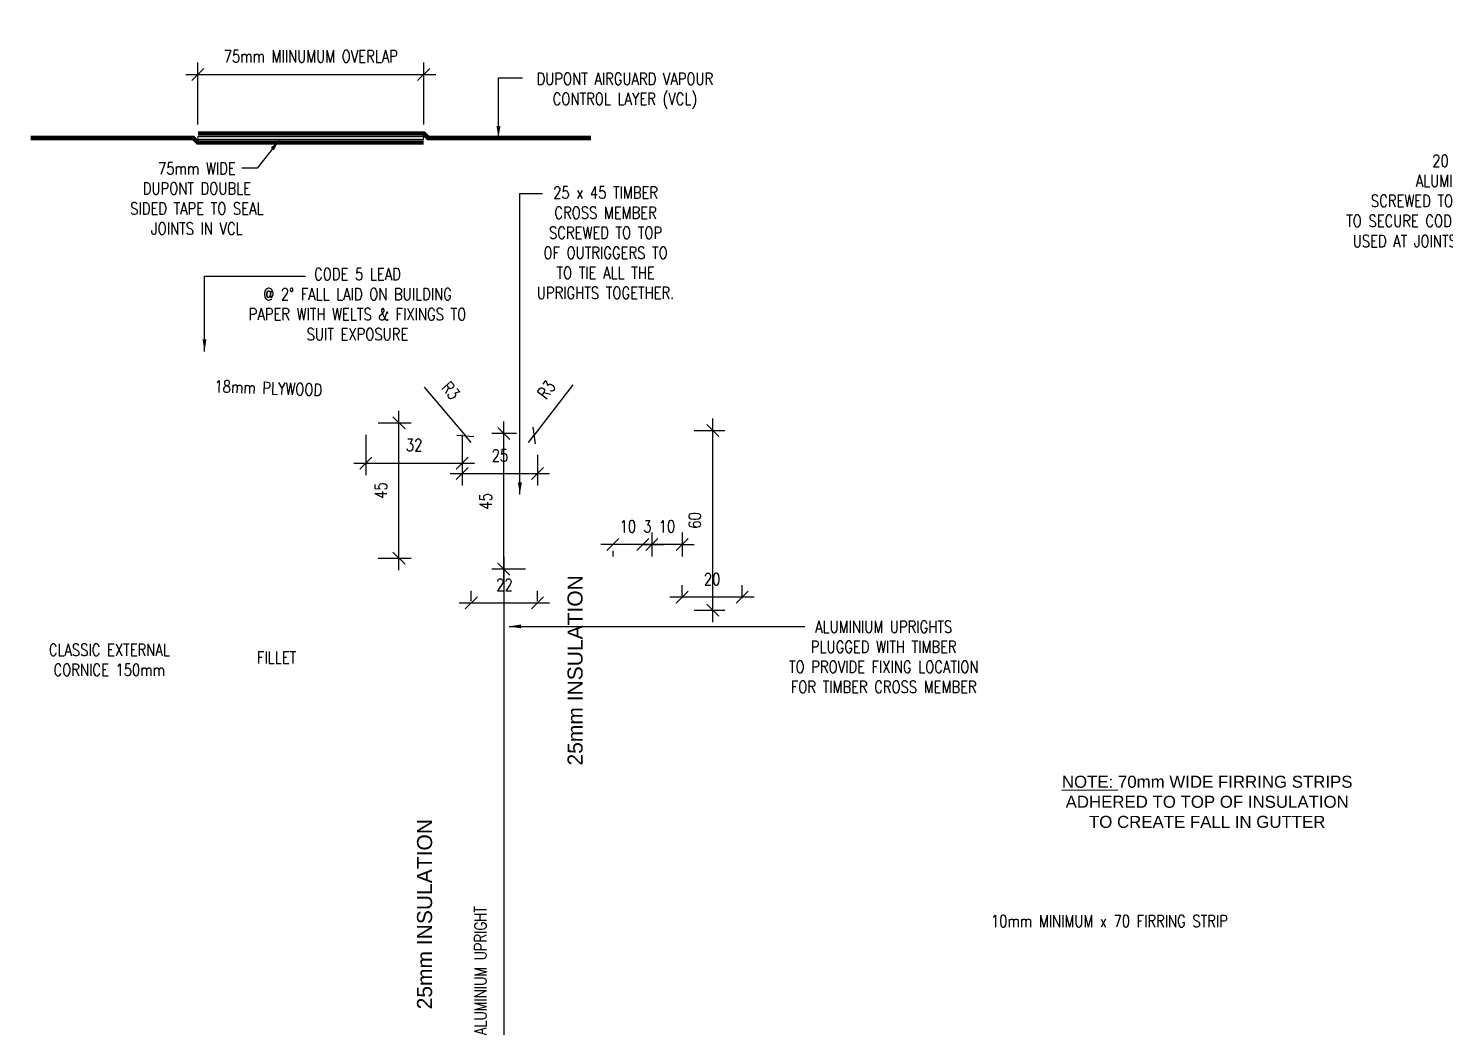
# Model space of a CAD drawing. Header units: millimetres. Extents: x -38686 to 870903, y -23218 to 232707.
# Drawn here: x 727941.9 to 728412.7, y 231644 to 231976.1 of the extents above; entities that cross this region are included whole.
import ezdxf

# ---------------------------------------------------------------- set-up
doc = ezdxf.new("R2010")
doc.units = ezdxf.units.MM
doc.header["$LTSCALE"] = 10
doc.header["$PDMODE"] = 35
doc.header["$PDSIZE"] = 50
doc.linetypes.add('HIDDEN', pattern=[0.375, 0.25, -0.125])
doc.layers.add('44 - Detail Text', color=7, linetype='Continuous')
doc.styles.add('1-2', font='romans.shx', dxfattribs={"width": 0.8, "height": 4})
doc.dimstyles.new('1-2', dxfattribs={"dimtxt": 4, "dimasz": 4, "dimexe": 4, "dimexo": 4, "dimgap": 4, "dimtad": 1, "dimdec": 0, "dimzin": 0, "dimdsep": 46, "dimtxsty": '1-2', "dimblk": 'OBLIQUE', "dimcen": 4, "dimdle": 4, "dimclrd": 251, "dimclre": 251, "dimclrt": 251, "dimadec": 0, "dimazin": 0, "dimtfac": 1, "dimtdec": 0, "dimtix": 1, "dimtmove": 1, "dimatfit": 3, "dimfxl": 1, "dimtolj": 1, "dimtzin": 0, "dimlwd": 25, "dimarcsym": 0})

# ---------------------------------------------------------------- blocks, each defined once
blk = doc.blocks.new('_Oblique')
at = {"color": 0, "linetype": 'ByBlock', "lineweight": -2}
blk.add_line((-0.5, -0.5), (0.5, 0.5), dxfattribs=at)
blk = doc.blocks.new('*D2055')
at = {"layer": '44 - Detail Text', "color": 251, "lineweight": -2, "transparency": 16777216}
for p, q in [((728054.05, 231841), (728054.05, 231827.64)), ((728086.05, 231841), (728086.05, 231827.64))]:
    blk.add_line(p, q, dxfattribs=at)
at = {"layer": '44 - Detail Text', "color": 251, "lineweight": 25, "transparency": 16777216}
blk.add_line((728050.05, 231831.64), (728090.05, 231831.64), dxfattribs=at)
at = {"layer": 'Defpoints', "color": 0, "transparency": 16777216}
for p in [(728054.05, 231845), (728086.05, 231845), (728086.05, 231831.64)]:
    blk.add_point(p, dxfattribs=at)
at = {"layer": '44 - Detail Text', "color": 251, "lineweight": 25, "transparency": 16777216, "xscale": 4, "yscale": 4, "zscale": 4, "rotation": 180}
blk.add_blockref('_Oblique', (728054.05, 231831.64), dxfattribs=at)
at = {"layer": '44 - Detail Text', "color": 251, "lineweight": 25, "transparency": 16777216, "xscale": 4, "yscale": 4, "zscale": 4}
blk.add_blockref('_Oblique', (728086.05, 231831.64), dxfattribs=at)
at = {"layer": '44 - Detail Text', "color": 251, "lineweight": 9, "transparency": 16777216, "insert": (728070.05, 231837.64), "char_height": 4, "attachment_point": 5, "style": '1-2'}
blk.add_mtext('\\A1;32', dxfattribs=at)
blk = doc.blocks.new('*D2056')
at = {"layer": '44 - Detail Text', "color": 251, "lineweight": 25, "transparency": 16777216}
blk.add_line((728065.02, 231796), (728065.02, 231849), dxfattribs=at)
at = {"layer": '44 - Detail Text', "color": 251, "lineweight": -2, "transparency": 16777216}
for p, q in [((728058.05, 231845), (728069.02, 231845)), ((728058.05, 231800), (728069.02, 231800))]:
    blk.add_line(p, q, dxfattribs=at)
at = {"layer": 'Defpoints', "color": 0, "transparency": 16777216}
for p in [(728054.05, 231845), (728065.02, 231845), (728054.05, 231800)]:
    blk.add_point(p, dxfattribs=at)
at = {"layer": '44 - Detail Text', "color": 251, "lineweight": 25, "transparency": 16777216, "xscale": 4, "yscale": 4, "zscale": 4}
for p, rotation in [((728065.02, 231845), 90), ((728065.02, 231800), 270)]:
    blk.add_blockref('_Oblique', p, dxfattribs=dict(at, rotation=rotation))
at = {"layer": '44 - Detail Text', "color": 251, "lineweight": 9, "transparency": 16777216, "insert": (728059.02, 231822.5), "char_height": 4, "attachment_point": 5, "rotation": 90, "style": '1-2'}
blk.add_mtext('\\A1;45', dxfattribs=at)
blk = doc.blocks.new('*D2057')
at = {"layer": '44 - Detail Text', "color": 251, "lineweight": -2, "transparency": 16777216}
for p, q in [((728086.05, 231834.42), (728086.05, 231824.16)), ((728111.05, 231834.42), (728111.05, 231824.16))]:
    blk.add_line(p, q, dxfattribs=at)
at = {"layer": '44 - Detail Text', "color": 251, "lineweight": 25, "transparency": 16777216}
blk.add_line((728082.05, 231828.16), (728115.05, 231828.16), dxfattribs=at)
at = {"layer": 'Defpoints', "color": 0, "transparency": 16777216}
for p in [(728086.05, 231838.42), (728111.05, 231838.42), (728111.05, 231828.16)]:
    blk.add_point(p, dxfattribs=at)
at = {"layer": '44 - Detail Text', "color": 251, "lineweight": 25, "transparency": 16777216, "xscale": 4, "yscale": 4, "zscale": 4, "rotation": 180}
blk.add_blockref('_Oblique', (728086.05, 231828.16), dxfattribs=at)
at = {"layer": '44 - Detail Text', "color": 251, "lineweight": 25, "transparency": 16777216, "xscale": 4, "yscale": 4, "zscale": 4}
blk.add_blockref('_Oblique', (728111.05, 231828.16), dxfattribs=at)
at = {"layer": '44 - Detail Text', "color": 251, "lineweight": 9, "transparency": 16777216, "insert": (728098.55, 231834.16), "char_height": 4, "attachment_point": 5, "style": '1-2'}
blk.add_mtext('\\A1;25', dxfattribs=at)
blk = doc.blocks.new('*D2058')
at = {"layer": '44 - Detail Text', "color": 251, "lineweight": -2, "transparency": 16777216}
for p, q in [((728104.05, 231841.42), (728095.82, 231841.42)), ((728107.05, 231796.42), (728095.82, 231796.42))]:
    blk.add_line(p, q, dxfattribs=at)
at = {"layer": '44 - Detail Text', "color": 251, "lineweight": 25, "transparency": 16777216}
blk.add_line((728099.82, 231792.42), (728099.82, 231845.42), dxfattribs=at)
at = {"layer": 'Defpoints', "color": 0, "transparency": 16777216}
for p in [(728099.82, 231841.42), (728108.05, 231841.42), (728111.05, 231796.42)]:
    blk.add_point(p, dxfattribs=at)
at = {"layer": '44 - Detail Text', "color": 251, "lineweight": 25, "transparency": 16777216, "xscale": 4, "yscale": 4, "zscale": 4}
for p, rotation in [((728099.82, 231841.42), 90), ((728099.82, 231796.42), 270)]:
    blk.add_blockref('_Oblique', p, dxfattribs=dict(at, rotation=rotation))
at = {"layer": '44 - Detail Text', "color": 251, "lineweight": 9, "transparency": 16777216, "insert": (728093.82, 231818.92), "char_height": 4, "attachment_point": 5, "rotation": 90, "style": '1-2'}
blk.add_mtext('\\A1;45', dxfattribs=at)
blk = doc.blocks.new('*D2059')
at = {"layer": '44 - Detail Text', "color": 251, "lineweight": -2, "transparency": 16777216}
for p, q in [((727998.22, 231944.17), (727998.22, 231964.83)), ((728073.22, 231944.17), (728073.22, 231964.83))]:
    blk.add_line(p, q, dxfattribs=at)
at = {"layer": '44 - Detail Text', "color": 251, "lineweight": 25, "transparency": 16777216}
blk.add_line((727994.22, 231960.83), (728077.22, 231960.83), dxfattribs=at)
at = {"layer": 'Defpoints', "color": 0, "transparency": 16777216}
for p in [(728073.22, 231960.83), (727998.22, 231940.17), (728073.22, 231940.17)]:
    blk.add_point(p, dxfattribs=at)
at = {"layer": '44 - Detail Text', "color": 251, "lineweight": 25, "transparency": 16777216, "xscale": 4, "yscale": 4, "zscale": 4, "rotation": 180}
blk.add_blockref('_Oblique', (727998.22, 231960.83), dxfattribs=at)
at = {"layer": '44 - Detail Text', "color": 251, "lineweight": 25, "transparency": 16777216, "xscale": 4, "yscale": 4, "zscale": 4}
blk.add_blockref('_Oblique', (728073.22, 231960.83), dxfattribs=at)
at = {"layer": '44 - Detail Text', "color": 251, "lineweight": 9, "transparency": 16777216, "insert": (728035.72, 231966.83), "char_height": 4, "attachment_point": 5, "style": '1-2'}
blk.add_mtext('\\A1;75mm MIINUMUM OVERLAP', dxfattribs=at)
blk = doc.blocks.new('*D2006')
at = {"layer": '44 - Detail Text', "color": 251, "lineweight": 25, "transparency": 16777216}
blk.add_line((728169.26, 231778.7), (728169.26, 231846.45), dxfattribs=at)
at = {"layer": '44 - Detail Text', "color": 251, "lineweight": -2, "transparency": 16777216}
for p, q in [((728163.05, 231842.45), (728173.26, 231842.45)), ((728163.05, 231782.7), (728173.26, 231782.7))]:
    blk.add_line(p, q, dxfattribs=at)
at = {"layer": 'Defpoints', "color": 0, "transparency": 16777216}
for p in [(728159.05, 231842.45), (728169.26, 231842.45), (728159.05, 231782.7)]:
    blk.add_point(p, dxfattribs=at)
at = {"layer": '44 - Detail Text', "color": 251, "lineweight": 25, "transparency": 16777216, "xscale": 4, "yscale": 4, "zscale": 4}
for p, rotation in [((728169.26, 231842.45), 90), ((728169.26, 231782.7), 270)]:
    blk.add_blockref('_Oblique', p, dxfattribs=dict(at, rotation=rotation))
at = {"layer": '44 - Detail Text', "color": 251, "lineweight": 9, "transparency": 16777216, "insert": (728163.26, 231812.57), "char_height": 4, "attachment_point": 5, "rotation": 90, "style": '1-2'}
blk.add_mtext('\\A1;60', dxfattribs=at)
blk = doc.blocks.new('*D2007')
at = {"layer": '44 - Detail Text', "color": 251, "lineweight": -2, "transparency": 16777216}
for p, q in [((728159.05, 231786.7), (728159.05, 231791.03)), ((728179.05, 231786.7), (728179.05, 231791.03))]:
    blk.add_line(p, q, dxfattribs=at)
at = {"layer": '44 - Detail Text', "color": 251, "lineweight": 25, "transparency": 16777216}
blk.add_line((728183.05, 231787.03), (728155.05, 231787.03), dxfattribs=at)
at = {"layer": 'Defpoints', "color": 0, "transparency": 16777216}
for p in [(728159.05, 231787.03), (728159.05, 231782.7), (728179.05, 231782.7)]:
    blk.add_point(p, dxfattribs=at)
at = {"layer": '44 - Detail Text', "color": 251, "lineweight": 25, "transparency": 16777216, "xscale": 4, "yscale": 4, "zscale": 4, "rotation": 180}
blk.add_blockref('_Oblique', (728159.05, 231787.03), dxfattribs=at)
at = {"layer": '44 - Detail Text', "color": 251, "lineweight": 25, "transparency": 16777216, "xscale": 4, "yscale": 4, "zscale": 4}
blk.add_blockref('_Oblique', (728179.05, 231787.03), dxfattribs=at)
at = {"layer": '44 - Detail Text', "color": 251, "lineweight": 9, "transparency": 16777216, "insert": (728169.05, 231793.03), "char_height": 4, "attachment_point": 5, "style": '1-2'}
blk.add_mtext('\\A1;20', dxfattribs=at)
blk = doc.blocks.new('*D2012')
at = {"layer": '44 - Detail Text', "color": 251, "lineweight": 25, "transparency": 16777216}
blk.add_line((728099.82, 231800.42), (728099.82, 231450.42), dxfattribs=at)
at = {"layer": '44 - Detail Text', "color": 251, "lineweight": -2, "transparency": 16777216}
for p, q in [((728107.05, 231796.42), (728095.82, 231796.42)), ((728107.05, 231454.42), (728095.82, 231454.42))]:
    blk.add_line(p, q, dxfattribs=at)
at = {"layer": 'Defpoints', "color": 0, "transparency": 16777216}
for p in [(728111.05, 231796.42), (728099.82, 231454.42), (728111.05, 231454.42)]:
    blk.add_point(p, dxfattribs=at)
at = {"layer": '44 - Detail Text', "color": 251, "lineweight": 25, "transparency": 16777216, "xscale": 4, "yscale": 4, "zscale": 4}
for p, rotation in [((728099.82, 231796.42), 90), ((728099.82, 231454.42), 270)]:
    blk.add_blockref('_Oblique', p, dxfattribs=dict(at, rotation=rotation))
at = {"layer": '44 - Detail Text', "color": 251, "lineweight": 9, "transparency": 16777216, "insert": (728092.77, 231625.42), "char_height": 4, "attachment_point": 5, "rotation": 90, "style": '1-2'}
blk.add_mtext('\\A1;### x 25 x 57 FOLDED CHANNEL ALUMINIUM UPRIGHT', dxfattribs=at)
blk = doc.blocks.new('*D1864')
at = {"layer": '44 - Detail Text', "color": 251, "lineweight": 25, "transparency": 16777216}
blk.add_line((728085.05, 231785.17), (728115.05, 231785.17), dxfattribs=at)
at = {"layer": '44 - Detail Text', "color": 251, "lineweight": -2, "transparency": 16777216}
for p, q in [((728089.05, 231785.79), (728089.05, 231789.17)), ((728111.05, 231785.79), (728111.05, 231789.17))]:
    blk.add_line(p, q, dxfattribs=at)
at = {"layer": 'Defpoints', "color": 0, "transparency": 16777216}
for p in [(728111.05, 231785.17), (728089.05, 231781.79), (728111.05, 231781.79)]:
    blk.add_point(p, dxfattribs=at)
at = {"layer": '44 - Detail Text', "color": 251, "lineweight": 25, "transparency": 16777216, "xscale": 4, "yscale": 4, "zscale": 4, "rotation": 180}
blk.add_blockref('_Oblique', (728089.05, 231785.17), dxfattribs=at)
at = {"layer": '44 - Detail Text', "color": 251, "lineweight": 25, "transparency": 16777216, "xscale": 4, "yscale": 4, "zscale": 4}
blk.add_blockref('_Oblique', (728111.05, 231785.17), dxfattribs=at)
at = {"layer": '44 - Detail Text', "color": 251, "lineweight": 9, "transparency": 16777216, "insert": (728100.05, 231791.17), "char_height": 4, "attachment_point": 5, "style": '1-2'}
blk.add_mtext('\\A1;22', dxfattribs=at)
blk = doc.blocks.new('*D1865')
at = {"layer": '44 - Detail Text', "color": 251, "lineweight": 25, "transparency": 16777216}
for p, q in [((728136.05, 231804.6), (728132.05, 231804.6)), ((728146.05, 231804.6), (728136.05, 231804.6)), ((728146.05, 231804.6), (728150.05, 231804.6))]:
    blk.add_line(p, q, dxfattribs=at)
at = {"layer": '44 - Detail Text', "color": 251, "lineweight": -2, "transparency": 16777216}
blk.add_line((728136.05, 231802.42), (728136.05, 231800.6), dxfattribs=at)
at = {"layer": 'Defpoints', "color": 0, "transparency": 16777216}
for p in [(728136.05, 231806.42), (728136.05, 231804.6), (728146.05, 231804.6)]:
    blk.add_point(p, dxfattribs=at)
at = {"layer": '44 - Detail Text', "color": 251, "lineweight": 25, "transparency": 16777216, "xscale": 4, "yscale": 4, "zscale": 4}
blk.add_blockref('_Oblique', (728136.05, 231804.6), dxfattribs=at)
at = {"layer": '44 - Detail Text', "color": 251, "lineweight": 25, "transparency": 16777216, "xscale": 4, "yscale": 4, "zscale": 4, "rotation": 180}
blk.add_blockref('_Oblique', (728146.05, 231804.6), dxfattribs=at)
at = {"layer": '44 - Detail Text', "color": 251, "lineweight": 9, "transparency": 16777216, "insert": (728141.05, 231810.6), "char_height": 4, "attachment_point": 5, "style": '1-2'}
blk.add_mtext('\\A1;10', dxfattribs=at)
blk = doc.blocks.new('*D1866')
at = {"layer": '44 - Detail Text', "color": 251, "lineweight": -2, "transparency": 16777216}
for p, q in [((728149.05, 231808.57), (728149.05, 231800.6)), ((728159.05, 231808.57), (728159.05, 231800.6))]:
    blk.add_line(p, q, dxfattribs=at)
at = {"layer": '44 - Detail Text', "color": 251, "lineweight": 25, "transparency": 16777216}
for p, q in [((728149.05, 231804.6), (728145.05, 231804.6)), ((728159.05, 231804.6), (728149.05, 231804.6)), ((728159.05, 231804.6), (728163.05, 231804.6))]:
    blk.add_line(p, q, dxfattribs=at)
at = {"layer": 'Defpoints', "color": 0, "transparency": 16777216}
for p in [(728149.05, 231812.57), (728159.05, 231812.57), (728149.05, 231804.6)]:
    blk.add_point(p, dxfattribs=at)
at = {"layer": '44 - Detail Text', "color": 251, "lineweight": 25, "transparency": 16777216, "xscale": 4, "yscale": 4, "zscale": 4}
blk.add_blockref('_Oblique', (728149.05, 231804.6), dxfattribs=at)
at = {"layer": '44 - Detail Text', "color": 251, "lineweight": 25, "transparency": 16777216, "xscale": 4, "yscale": 4, "zscale": 4, "rotation": 180}
blk.add_blockref('_Oblique', (728159.05, 231804.6), dxfattribs=at)
at = {"layer": '44 - Detail Text', "color": 251, "lineweight": 9, "transparency": 16777216, "insert": (728154.05, 231810.6), "char_height": 4, "attachment_point": 5, "style": '1-2'}
blk.add_mtext('\\A1;10', dxfattribs=at)
blk = doc.blocks.new('*D1867')
at = {"layer": '44 - Detail Text', "color": 251, "lineweight": 25, "transparency": 16777216}
for p, q in [((728146.05, 231804.6), (728142.05, 231804.6)), ((728146.05, 231804.6), (728149.05, 231804.6)), ((728149.05, 231804.6), (728153.05, 231804.6))]:
    blk.add_line(p, q, dxfattribs=at)
at = {"layer": 'Defpoints', "color": 0, "transparency": 16777216}
for p in [(728146.05, 231804.6), (728149.05, 231804.6), (728149.05, 231804.6)]:
    blk.add_point(p, dxfattribs=at)
at = {"layer": '44 - Detail Text', "color": 251, "lineweight": 25, "transparency": 16777216, "xscale": 4, "yscale": 4, "zscale": 4}
blk.add_blockref('_Oblique', (728146.05, 231804.6), dxfattribs=at)
at = {"layer": '44 - Detail Text', "color": 251, "lineweight": 25, "transparency": 16777216, "xscale": 4, "yscale": 4, "zscale": 4, "rotation": 180}
blk.add_blockref('_Oblique', (728149.05, 231804.6), dxfattribs=at)
at = {"layer": '44 - Detail Text', "color": 251, "lineweight": 9, "transparency": 16777216, "insert": (728147.55, 231810.6), "char_height": 4, "attachment_point": 5, "style": '1-2'}
blk.add_mtext('\\A1;3', dxfattribs=at)
blk = doc.blocks.new('*D1868')
at = {"layer": '44 - Detail Text', "color": 251, "lineweight": 25, "transparency": 16777216}
for p in [(728122.77, 231857.6), (728108.05, 231838.42)]:
    blk.add_line(p, (728109.87, 231840.8), dxfattribs=at)
at = {"layer": 'Defpoints', "color": 0, "transparency": 16777216}
for p in [(728108.05, 231838.42), (728109.87, 231840.8)]:
    blk.add_point(p, dxfattribs=at)
at = {"layer": '44 - Detail Text', "color": 251, "lineweight": 25, "transparency": 16777216, "xscale": 4, "yscale": 4, "zscale": 4, "rotation": 232.4959816070183}
blk.add_blockref('_Oblique', (728109.87, 231840.8), dxfattribs=at)
at = {"layer": '44 - Detail Text', "color": 251, "lineweight": 9, "transparency": 16777216, "insert": (728114, 231856.02), "char_height": 4, "attachment_point": 5, "rotation": 52.496, "style": '1-2'}
blk.add_mtext('\\A1;R3', dxfattribs=at)
blk = doc.blocks.new('*D1869')
at = {"layer": '44 - Detail Text', "color": 251, "lineweight": 25, "transparency": 16777216}
for p in [(728073.39, 231856.85), (728089.05, 231838.42)]:
    blk.add_line(p, (728087.11, 231840.7), dxfattribs=at)
at = {"layer": 'Defpoints', "color": 0, "transparency": 16777216}
for p in [(728087.11, 231840.7), (728089.05, 231838.42)]:
    blk.add_point(p, dxfattribs=at)
at = {"layer": '44 - Detail Text', "color": 251, "lineweight": 25, "transparency": 16777216, "xscale": 4, "yscale": 4, "zscale": 4, "rotation": 310.34623184065}
blk.add_blockref('_Oblique', (728087.11, 231840.7), dxfattribs=at)
at = {"layer": '44 - Detail Text', "color": 251, "lineweight": 9, "transparency": 16777216, "insert": (728082.23, 231855.71), "char_height": 4, "attachment_point": 5, "rotation": 310.3462, "style": '1-2'}
blk.add_mtext('\\A1;R3', dxfattribs=at)

msp = doc.modelspace()

# ---------------------------------------------------------------- hatches: boundary and pattern name
at = {"layer": '44 - Detail Text', "lineweight": 9}
msp.add_hatch(color=8, dxfattribs=at).paths.add_polyline_path([(728073.216, 231940.172), (727998.216, 231940.172), (727998.216, 231939.172), (728073.216, 231939.172)])

# ---------------------------------------------------------------- linework, layer by layer
at = {"layer": '44 - Detail Text', "color": 8, "linetype": 'HIDDEN', "lineweight": 9, "ltscale": 2, "const_width": 1.5}
for points in [[(728073.216, 231938.172), (727998.216, 231938.172), (727996.716, 231939.672), (727942.64, 231939.672)], [(727998.216, 231941.172), (728073.216, 231941.172), (728074.716, 231939.672), (728128.793, 231939.672)]]:
    msp.add_lwpolyline(points, dxfattribs=at)
at = {"layer": '44 - Detail Text', "color": 8, "lineweight": 9}
msp.add_lwpolyline([(728073.216, 231940.172), (727998.216, 231940.172), (727998.216, 231939.172), (728073.216, 231939.172)], close=True, dxfattribs=at)

# ---------------------------------------------------------------- texts
at = {"layer": '44 - Detail Text', "color": 8, "lineweight": 9, "char_height": 4, "attachment_point": 5, "style": '1-2'}
for s, insert in [('DUPONT AIRGUARD VAPOUR\\PCONTROL LAYER (VCL)', (728140.075, 231955.335)), ('75mm WIDE\\PDUPONT DOUBLE\\PSIDED TAPE TO SEAL\\PJOINTS IN VCL', (727997.868, 231919.562)), ('25 x 45 TIMBER\\PCROSS MEMBER\\PSCREWED TO TOP\\POF OUTRIGGERS TO\\PTO TIE ALL THE\\PUPRIGHTS TOGETHER.', (728133.646, 231904.851)), ('ALUMINIUM UPRIGHTS\\PPLUGGED WITH TIMBER\\PTO PROVIDE FIXING LOCATION\\PFOR TIMBER CROSS MEMBER', (728226.043, 231767.228)), ('CLASSIC EXTERNAL\\PCORNICE 150mm', (727968.774, 231766.229)), ('FILLET', (728024.343, 231766.991)), ('{\\fArial|b0|i0|c0|p34;\\W1;\\L\\C3;NOTE:\\l 70mm WIDE FIRRING STRIPS\\PADHERED TO TOP OF INSULATION\\PTO CREATE FALL IN GUTTER}', (728333.512, 231719.024)), ('10mm MINIMUM x 70 FIRRING STRIP', (728301.016, 231679.417))]:
    msp.add_mtext(s, dxfattribs=dict(at, insert=insert))
for s, insert, width in [('20 x 20 x 3\\PALUMINIUM ANGLE\\PSCREWED TO EAVES EXTRUSION\\PTO SECURE CODE 4 LEADWORK. DETAIL USED AT JOINTS & ABUTMENTS ONLY', (728421.844, 231918.771), 105.13682), ('CODE 5 LEAD\\P@ 2%%D FALL LAID ON BUILDING PAPER WITH WELTS & FIXINGS TO SUIT EXPOSURE', (728051.221, 231884.44), 83.62148)]:
    msp.add_mtext(s, dxfattribs=dict(at, insert=insert, width=width))
at = {"layer": '44 - Detail Text', "color": 8, "lineweight": 9, "insert": (728021.613, 231856.564), "char_height": 4, "attachment_point": 5, "rotation": 358, "style": '1-2', "bg_fill": 3, "box_fill_scale": 1.5, "bg_fill_color": 256, "bg_fill_transparency": 0}
msp.add_mtext('18mm PLYWOOD', dxfattribs=at)
at = {"layer": '44 - Detail Text', "color": 8, "lineweight": 9, "char_height": 5, "attachment_point": 5, "rotation": 90, "style": '1-2'}
for insert in [(728123.548, 231762.737), (728073.548, 231681.691)]:
    msp.add_mtext('{\\fArial|b0|i0|c0|p34;\\W1;\\C3;25mm INSULATION}', dxfattribs=dict(at, insert=insert))

# ---------------------------------------------------------------- dimensions: what is measured, and where the dimension line sits
at = {"layer": '44 - Detail Text', "color": 8, "lineweight": 9}
dim = msp.add_linear_dim(base=(728073.216, 231960.829), p1=(727998.216, 231940.172), p2=(728073.216, 231940.172), dimstyle='1-2', override={"dimpost": 'mm MIINUMUM OVERLAP'}, dxfattribs=at)
dim.commit()
dim.dimension.update_dxf_attribs({"geometry": '*D2059', "text_midpoint": (728035.716, 231966.829)})
for center, mpoint, picture, middle in [((728108.048, 231838.417), (728109.874, 231840.796), '*D1868', (728113.997, 231856.024)), ((728089.048, 231838.417), (728087.106, 231840.703), '*D1869', (728082.233, 231855.707))]:
    dim = msp.add_radius_dim(center=center, mpoint=mpoint, dimstyle='1-2', dxfattribs=at)
    dim.commit()
    dim.dimension.update_dxf_attribs({"geometry": picture, "text_midpoint": middle})
for base, p1, p2, picture, middle in [((728065.022, 231844.996), (728054.048, 231799.996), (728054.048, 231844.996), '*D2056', (728059.022, 231822.496)), ((728169.262, 231842.447), (728159.048, 231782.697), (728159.048, 231842.447), '*D2006', (728163.262, 231812.572)), ((728099.822, 231841.417), (728111.048, 231796.417), (728108.048, 231841.417), '*D2058', (728093.822, 231818.917))]:
    dim = msp.add_linear_dim(base=base, p1=p1, p2=p2, angle=90, dimstyle='1-2', dxfattribs=at)
    dim.commit()
    dim.dimension.update_dxf_attribs({"geometry": picture, "text_midpoint": middle})
for base, p1, p2, picture, middle in [((728086.048, 231831.643), (728054.048, 231844.996), (728086.048, 231844.996), '*D2055', (728070.048, 231837.643)), ((728111.048, 231828.163), (728086.048, 231838.417), (728111.048, 231838.417), '*D2057', (728098.548, 231834.163)), ((728136.048, 231804.603), (728146.048, 231804.603), (728136.048, 231806.421), '*D1865', (728141.048, 231810.603)), ((728149.048, 231804.603), (728146.048, 231804.603), (728149.048, 231804.603), '*D1867', (728147.548, 231810.603)), ((728149.048, 231804.603), (728159.048, 231812.572), (728149.048, 231812.572), '*D1866', (728154.048, 231810.603)), ((728159.048, 231787.031), (728179.048, 231782.697), (728159.048, 231782.697), '*D2007', (728169.048, 231793.031)), ((728111.048, 231785.174), (728089.048, 231781.794), (728111.048, 231781.794), '*D1864', (728100.048, 231791.174))]:
    dim = msp.add_linear_dim(base=base, p1=p1, p2=p2, dimstyle='1-2', dxfattribs=at)
    dim.commit()
    dim.dimension.update_dxf_attribs({"geometry": picture, "text_midpoint": middle})
dim = msp.add_linear_dim(base=(728099.822, 231454.417), p1=(728111.048, 231796.417), p2=(728111.048, 231454.417), angle=90, text='### x 25 x 57 FOLDED CHANNEL ALUMINIUM UPRIGHT', dimstyle='1-2', override={"dimpost": ' x 25 x 57 FOLDED CHANNEL ALUMINIUM UPRIGHT'}, dxfattribs=at)
dim.commit()
dim.dimension.update_dxf_attribs({"geometry": '*D2012', "text_midpoint": (728092.774, 231625.417)})

# ---------------------------------------------------------------- leaders
for points in [[(728098.062, 231939.672), (728098.062, 231959.644), (728106.104, 231959.644)], [(728025.413, 231939.172), (728017.885, 231929.671), (728012.86, 231929.671)], [(728105.181, 231821.231), (728105.181, 231921.281), (728112.665, 231921.281)], [(728000.413, 231868.727), (728000.413, 231893.795), (728034.003, 231893.795)], [(728101.59, 231777.347), (728199.837, 231777.347)]]:
    msp.add_leader(points, dimstyle='1-2', override={"dimgap": 4, "dimtad": 0}, dxfattribs=at)

doc.saveas('drawing.dxf')
